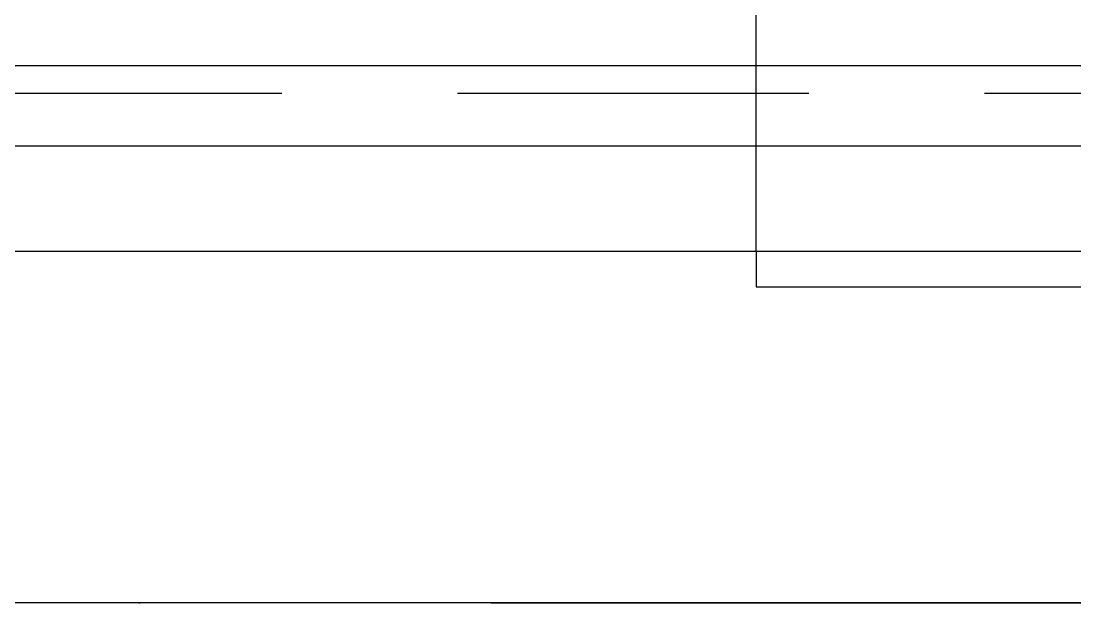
# Model space of a CAD drawing. Header units: millimetres. Extents: x 0 to 1390178, y 0 to 110113.
# Drawn here: x 698502.8 to 698802.8, y 23570.7 to 23736.3 of the extents above; entities that cross this region are included whole.
import ezdxf
from ezdxf.xclip import XClip

# ---------------------------------------------------------------- set-up
doc = ezdxf.new("R2010")
doc.units = ezdxf.units.MM
doc.header["$LTSCALE"] = 100
doc.header["$XCLIPFRAME"] = 0
for name, pattern in [('X - 단위세대 확장형$0$CEN', [62, 60, -1, 0, -1]), ('X - 단위세대 확장형$0$HID', [1.5, 1, -0.5]), ('X - 평면도$0$CEN', [62, 60, -1, 0, -1])]:
    doc.linetypes.add(name, pattern=pattern)
for name, color, linetype in [('SYM', 7, 'Continuous'), ('X - 단위세대 확장형$0$A-CON', 2, 'Continuous'), ('X - 단위세대 확장형$0$A-ETC', 7, 'Continuous'), ('X - 단위세대 확장형$0$AA-WAXM-CONC', 2, 'Continuous'), ('X - 단위세대 확장형$0$AA-XXXX-CNTL', 1, 'X - 단위세대 확장형$0$CEN'), ('X - 단위세대 확장형$0$X-25$0$AA-FFXM-SANI', 4, 'Continuous'), ('X - 단위세대 확장형$0$결로방지단열재', 7, 'X - 단위세대 확장형$0$HID'), ('X - 평면도$0$AA-XXXX-CNTL', 1, 'X - 평면도$0$CEN')]:
    doc.layers.add(name, color=color, linetype=linetype)

# ---------------------------------------------------------------- blocks, each defined once
blk = doc.blocks.new('X - 단위세대 확장형$0$A$C456C1CD8')
at = {"layer": 'X - 단위세대 확장형$0$A-ETC', "color": 8, "linetype": 'Continuous', "elevation": 0}
blk.add_lwpolyline([(-27, 2290), (-27, 0)], dxfattribs=at)
at = {"layer": 'X - 단위세대 확장형$0$X-25$0$AA-FFXM-SANI', "color": 8, "linetype": 'X - 단위세대 확장형$0$HID', "elevation": 0}
blk.add_lwpolyline([(1535, 1550), (1535, -35), (-35, -35), (-35, 2335), (1535, 2335), (1535, 1550)], dxfattribs=at)
blk = doc.blocks.new('X - 단위세대 확장형$0$A$Cca1b3c21')
at = {"layer": 'X - 단위세대 확장형$0$A-ETC', "color": 8, "linetype": 'Continuous'}
blk.add_line((-130, -8242.52), (-130, -5842.52), dxfattribs=at)
at = {"layer": 'X - 단위세대 확장형$0$AA-WAXM-CONC'}
blk.add_line((-100, -8362.52), (-100, -5842.52), dxfattribs=at)
at = {"layer": 'X - 단위세대 확장형$0$AA-XXXX-CNTL'}
blk.add_line((0, -8662.52), (0, 0), dxfattribs=at)
at = {"xscale": -1.000000000000001}
blk.add_blockref('X - 단위세대 확장형$0$A$C456C1CD8', (-180, -8192.52), dxfattribs=at)
blk = doc.blocks.new('X - 단위세대 확장형$0$20220222-결로')
at = {"layer": 'X - 단위세대 확장형$0$A-CON'}
for p, q in [((-24520, 220), (-24520, 210)), ((-24520, 210), (-24070, 210))]:
    blk.add_line(p, q, dxfattribs=at)
at = {"layer": 'X - 단위세대 확장형$0$A-CON', "color": 8}
blk.add_line((-24070, 220), (-24520, 220), dxfattribs=at)
at = {"layer": 'X - 단위세대 확장형$0$결로방지단열재', "elevation": 0}
blk.add_lwpolyline([(-24520, 220), (-24520, 7360)], dxfattribs=at)
blk = doc.blocks.new('X - 단위세대 확장형', base_point=(-475.36, -286.73))
at = {"xscale": -1.000000000000001, "rotation": 90}
blk.add_blockref('X - 단위세대 확장형$0$A$Cca1b3c21', (38049.46, 39463.11), dxfattribs=at)
blk.add_blockref('X - 단위세대 확장형$0$20220222-결로', (70481.98, 39343.11))
blk = doc.blocks.new('X - 평면도', base_point=(-475.36, -286.73))
at = {"layer": 'X - 평면도$0$AA-XXXX-CNTL'}
blk.add_line((1035286.23, 39463.11), (1054511.98, 39463.11), dxfattribs=at)

msp = doc.modelspace()

# ---------------------------------------------------------------- block references
at = {"layer": 'SYM'}
ref = msp.add_blockref('X - 단위세대 확장형', (652274.72, -16179.14), dxfattribs=at)
XClip(ref).set_block_clipping_path([(27286.2339647645, 22495.2025850526), (88213.6007378809, 68689.6277392105)])

# ---------------------------------------------------------------- next in the draw order: block references
ref = msp.add_blockref('X - 평면도', (-355725.28, -16179.14))
XClip(ref).set_block_clipping_path([(1027249.9161542748, 15892.4151621381), (1111249.9161542747, 75292.4151621381)])

doc.saveas('drawing.dxf')
